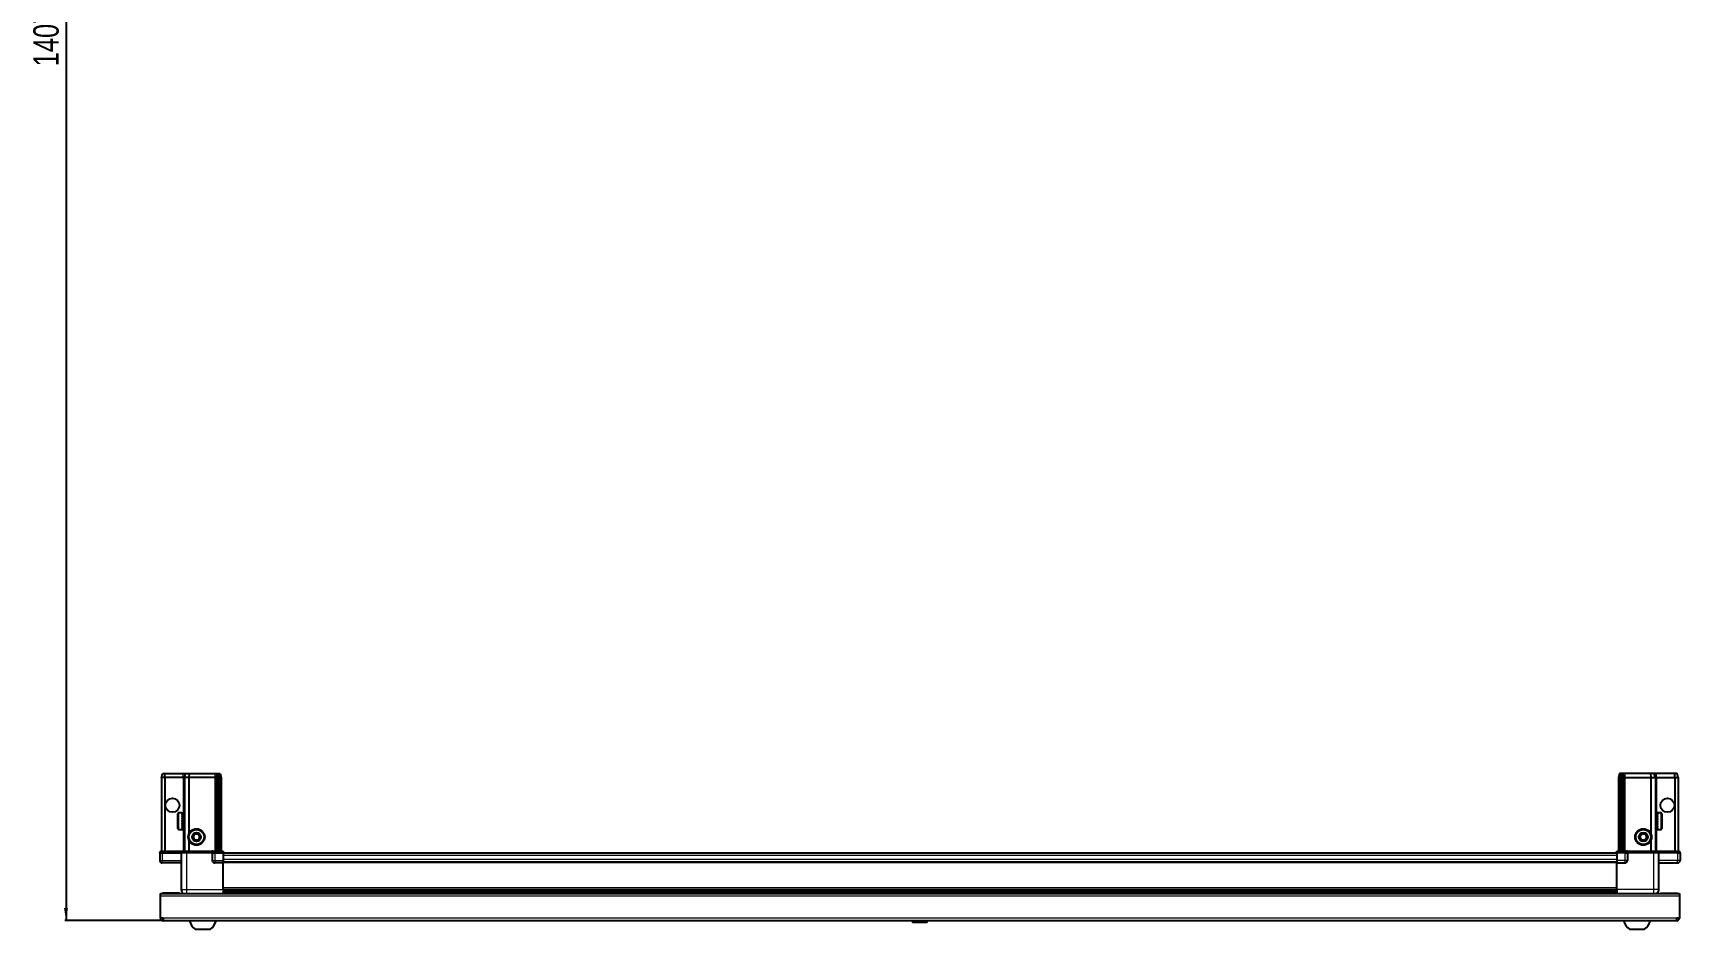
# Model space of a CAD drawing. Header units: millimetres. Extents: x 1319 to 5624, y -838 to 1781.
# Drawn here: x 1375 to 2675, y -838 to -131 of the extents above; entities that cross this region are included whole.
import ezdxf

# ---------------------------------------------------------------- set-up
doc = ezdxf.new("R2010")
doc.units = ezdxf.units.MM
doc.layers.add('FORMAT', color=7, linetype='Continuous')
doc.styles.add('SLDTEXTSTYLE0', font='TXT', dxfattribs={"width": 0.75})
doc.dimstyles.new('SLDDIMSTYLE0', dxfattribs={"dimtxt": 20, "dimasz": 10, "dimexe": 0, "dimexo": 0.0625, "dimgap": 5, "dimtad": 2, "dimdec": 1, "dimrnd": 1e-09, "dimzin": 12, "dimdsep": 46, "dimtxsty": 'SLDTEXTSTYLE0', "dimsah": 1, "dimcen": 0.09, "dimadec": 0, "dimazin": 3, "dimtfac": 1, "dimtofl": 0, "dimtmove": 0, "dimatfit": 3, "dimfxl": 0, "dimfrac": 2, "dimtolj": 1, "dimtzin": 12, "dimarcsym": 0})

# ---------------------------------------------------------------- blocks, each defined once
blk = doc.blocks.new('_D_9')
at = {"layer": 'FORMAT'}
for p, q in [((2068.9, 575.4), (1399.7, 575.4)), ((1400.7, 575.4), (1400.7, -831.6)), ((1477.2, -831.6), (1399.7, -831.6))]:
    blk.add_line(p, q, dxfattribs=at)
for points in [[(1400.7, 575.4), (1399.1, 565.4), (1402.2, 565.4)], [(1400.7, -831.6), (1402.2, -821.6), (1399.1, -821.6)]]:
    blk.add_solid(points, dxfattribs=at)
at = {"layer": 'FORMAT', "insert": (1374.9, -157.7), "char_height": 20, "attachment_point": 1, "rotation": 90, "style": 'SLDTEXTSTYLE0'}
blk.add_mtext('1407', dxfattribs=at)

msp = doc.modelspace()

# ---------------------------------------------------------------- linework, layer by layer
at = {"color": 7, "linetype": 'Continuous', "lineweight": 25}
for p, q in [((1476.16, -718.62), (1476.96, -715.62)), ((1476.16, -718.62), (1476.16, -776.92)), ((1478.66, -718.62), (1476.16, -718.62)), ((1476.96, -715.62), (1478.81, -715.62)), ((1478.66, -718.62), (1478.81, -715.62)), ((1478.66, -718.62), (1478.66, -776.92)), ((1493.16, -718.62), (1478.66, -718.62)), ((1478.81, -715.62), (1493.16, -715.62)), ((1493.16, -715.62), (1494.96, -715.62)), ((1494.16, -718.62), (1493.16, -718.62)), ((1494.16, -718.62), (1494.96, -715.62)), ((1494.16, -718.62), (1494.16, -776.92)), ((1497.66, -718.62), (1494.16, -718.62)), ((1494.96, -715.62), (1497.99, -715.62)), ((1497.99, -715.62), (1497.66, -718.62)), ((1497.66, -718.62), (1497.66, -763.12)), ((1518.16, -718.62), (1497.66, -718.62)), ((1497.99, -715.62), (1518.16, -715.62)), ((1518.16, -715.62), (1519.96, -715.62)), ((1519.16, -718.62), (1518.16, -718.62)), ((1519.96, -715.62), (1519.16, -718.62)), ((1519.16, -718.62), (1519.16, -776.92)), ((1520.16, -718.62), (1519.16, -718.62)), ((1519.96, -715.62), (1520.7, -715.62)), ((1520.7, -715.62), (1520.16, -718.62)), ((1520.16, -718.62), (1520.16, -776.92)), ((1521.66, -718.62), (1520.16, -718.62)), ((1520.7, -715.62), (1521.2, -715.62)), ((1521.2, -715.62), (1521.66, -718.62)), ((1521.2, -715.62), (1522.35, -715.62)), ((1521.66, -718.62), (1521.66, -776.92)), ((1523.16, -718.62), (1521.66, -718.62)), ((1522.35, -715.62), (1523.16, -718.62)), ((1523.16, -718.62), (1523.16, -776.92)), ((2626.96, -715.62), (2626.16, -718.62)), ((2626.16, -718.62), (2627.66, -718.62)), ((2626.16, -718.62), (2626.16, -776.92)), ((2628.11, -715.62), (2626.96, -715.62)), ((2628.11, -715.62), (2627.66, -718.62)), ((2627.66, -718.62), (2627.66, -776.92)), ((2627.66, -718.62), (2629.16, -718.62)), ((2628.61, -715.62), (2628.11, -715.62)), ((2628.61, -715.62), (2629.16, -718.62)), ((2629.35, -715.62), (2628.61, -715.62)), ((2629.16, -718.62), (2629.16, -776.92)), ((2629.16, -718.62), (2630.16, -718.62)), ((2629.35, -715.62), (2630.16, -718.62)), ((2631.16, -715.62), (2629.35, -715.62)), ((2630.16, -718.62), (2630.16, -776.92)), ((2630.16, -718.62), (2631.16, -718.62)), ((2651.32, -715.62), (2631.16, -715.62)), ((2631.16, -718.62), (2651.66, -718.62)), ((2651.32, -715.62), (2651.66, -718.62)), ((2654.35, -715.62), (2651.32, -715.62)), ((2651.66, -718.62), (2651.66, -763.12)), ((2651.66, -718.62), (2655.16, -718.62)), ((2655.16, -718.62), (2654.35, -715.62)), ((2656.16, -715.62), (2654.35, -715.62)), ((2655.16, -718.62), (2655.16, -776.92)), ((2655.16, -718.62), (2656.16, -718.62)), ((2670.5, -715.62), (2656.16, -715.62)), ((2656.16, -718.62), (2670.66, -718.62)), ((2670.66, -718.62), (2670.5, -715.62)), ((2672.35, -715.62), (2670.5, -715.62)), ((2670.66, -718.62), (2670.66, -776.92)), ((2670.66, -718.62), (2673.16, -718.62)), ((2673.16, -718.62), (2672.35, -715.62)), ((2673.16, -718.62), (2673.16, -776.92)), ((1488.96, -758.82), (1488.96, -747.42)), ((1492.16, -746.62), (1489.76, -746.62)), ((1492.16, -746.62), (1492.16, -746.63)), ((1492.16, -746.63), (1492.66, -746.63)), ((1492.16, -746.81), (1492.66, -746.81)), ((1492.16, -746.81), (1492.16, -747.03)), ((1492.16, -747.03), (1492.66, -747.03)), ((1492.16, -747.61), (1492.66, -747.61)), ((1492.16, -747.61), (1492.16, -748.03)), ((1492.16, -748.03), (1492.66, -748.03)), ((1492.16, -748.94), (1492.66, -748.94)), ((1492.16, -748.94), (1492.16, -749.53)), ((1492.16, -749.53), (1492.66, -749.53)), ((1492.16, -750.68), (1492.66, -750.68)), ((1492.16, -750.68), (1492.16, -751.38)), ((1492.16, -751.38), (1492.66, -751.38)), ((1492.16, -752.67), (1492.66, -752.67)), ((1492.16, -752.67), (1492.16, -753.4)), ((1492.16, -752.81), (1492.66, -752.81)), ((1492.16, -753.31), (1492.66, -753.31)), ((1492.16, -753.4), (1492.66, -753.4)), ((1492.66, -746.81), (1492.66, -746.63)), ((1492.66, -747.03), (1492.66, -746.81)), ((1492.66, -747.61), (1492.66, -747.03)), ((1492.66, -748.03), (1492.66, -747.61)), ((1492.66, -748.94), (1492.66, -748.03)), ((1492.76, -748.72), (1492.66, -748.72)), ((1492.66, -749.53), (1492.66, -748.94)), ((1492.66, -750.68), (1492.66, -749.53)), ((1492.66, -751.38), (1492.66, -750.68)), ((1492.66, -752.67), (1492.66, -751.38)), ((1492.66, -752.81), (1492.66, -752.67)), ((1492.66, -753.4), (1492.66, -753.31)), ((1492.66, -754.69), (1492.66, -753.4)), ((1492.76, -757.52), (1492.76, -748.72)), ((1493.64, -749.81), (1493.16, -749.12)), ((1493.16, -757.12), (1493.16, -749.12)), ((1494.12, -749.12), (1493.64, -749.81)), ((1493.64, -756.43), (1493.64, -749.81)), ((1494.16, -749.12), (1494.12, -749.12)), ((1494.12, -757.12), (1494.12, -749.12)), ((2655.19, -749.12), (2655.16, -749.12)), ((2655.67, -749.81), (2655.19, -749.12)), ((2655.19, -749.12), (2655.19, -757.12)), ((2656.16, -749.12), (2655.67, -749.81)), ((2655.67, -749.81), (2655.67, -756.43)), ((2656.16, -749.12), (2656.16, -757.12)), ((2656.66, -748.72), (2656.56, -748.72)), ((2656.56, -748.72), (2656.56, -757.52)), ((2659.56, -746.62), (2656.66, -746.62)), ((2657.16, -746.62), (2656.66, -746.62)), ((2656.66, -746.62), (2656.66, -746.67)), ((2656.66, -746.67), (2656.66, -746.95)), ((2657.16, -746.67), (2656.66, -746.67)), ((2657.16, -746.95), (2656.66, -746.95)), ((2656.66, -746.95), (2656.66, -747.23)), ((2657.16, -747.23), (2656.66, -747.23)), ((2656.66, -747.23), (2656.66, -747.89)), ((2657.16, -747.89), (2656.66, -747.89)), ((2656.66, -747.89), (2656.66, -748.36)), ((2656.66, -748.36), (2656.66, -749.34)), ((2657.16, -748.36), (2656.66, -748.36)), ((2657.16, -749.34), (2656.66, -749.34)), ((2656.66, -749.34), (2656.66, -749.96)), ((2656.66, -749.96), (2656.66, -751.16)), ((2657.16, -749.96), (2656.66, -749.96)), ((2657.16, -751.16), (2656.66, -751.16)), ((2656.66, -751.16), (2656.66, -751.79)), ((2657.16, -751.79), (2656.66, -751.79)), ((2656.66, -751.87), (2656.66, -753.17)), ((2657.16, -751.87), (2656.66, -751.87)), ((2657.16, -753.17), (2656.66, -753.17)), ((2657.16, -753.65), (2656.66, -753.65)), ((2656.66, -753.65), (2656.66, -753.91)), ((2656.66, -753.91), (2656.66, -755.17)), ((2657.16, -753.91), (2656.66, -753.91)), ((2657.16, -746.67), (2657.16, -746.62)), ((2657.16, -747.23), (2657.16, -746.95)), ((2657.16, -748.36), (2657.16, -747.89)), ((2657.16, -749.96), (2657.16, -749.34)), ((2657.16, -751.87), (2657.16, -751.16)), ((2657.16, -753.91), (2657.16, -753.17)), ((2660.36, -747.42), (2660.36, -758.82)), ((1489.76, -759.62), (1492.16, -759.62)), ((1492.16, -754.69), (1492.66, -754.69)), ((1492.16, -754.69), (1492.16, -755.4)), ((1492.16, -755.4), (1492.66, -755.4)), ((1492.16, -756.56), (1492.66, -756.56)), ((1492.16, -756.56), (1492.16, -757.17)), ((1492.16, -757.17), (1492.66, -757.17)), ((1492.16, -758.1), (1492.66, -758.1)), ((1492.16, -758.1), (1492.16, -758.54)), ((1492.16, -758.54), (1492.66, -758.54)), ((1492.16, -759.15), (1492.66, -759.15)), ((1492.16, -759.15), (1492.16, -759.38)), ((1492.16, -759.38), (1492.66, -759.38)), ((1492.16, -759.6), (1492.66, -759.6)), ((1492.16, -759.6), (1492.16, -759.62)), ((1492.16, -759.61), (1492.66, -759.61)), ((1492.66, -755.4), (1492.66, -754.69)), ((1492.66, -756.56), (1492.66, -755.4)), ((1492.66, -757.17), (1492.66, -756.56)), ((1492.66, -758.1), (1492.66, -757.17)), ((1492.66, -757.52), (1492.76, -757.52)), ((1492.66, -758.54), (1492.66, -758.1)), ((1492.66, -759.15), (1492.66, -758.54)), ((1492.66, -759.38), (1492.66, -759.15)), ((1492.66, -759.6), (1492.66, -759.38)), ((1492.66, -759.61), (1492.66, -759.6)), ((1493.16, -757.12), (1493.64, -756.43)), ((1493.64, -756.43), (1494.12, -757.12)), ((1494.12, -757.12), (1494.16, -757.12)), ((2655.16, -757.12), (2655.19, -757.12)), ((2655.19, -757.12), (2655.67, -756.43)), ((2655.67, -756.43), (2656.16, -757.12)), ((2656.56, -757.52), (2656.66, -757.52)), ((2657.16, -755.17), (2656.66, -755.17)), ((2656.66, -755.17), (2656.66, -755.86)), ((2656.66, -755.86), (2656.66, -756.98)), ((2657.16, -755.86), (2656.66, -755.86)), ((2657.16, -756.98), (2656.66, -756.98)), ((2656.66, -756.98), (2656.66, -757.55)), ((2656.66, -757.55), (2656.66, -758.41)), ((2657.16, -757.55), (2656.66, -757.55)), ((2657.16, -758.41), (2656.66, -758.41)), ((2656.66, -758.41), (2656.66, -758.8)), ((2656.66, -758.8), (2656.66, -759.32)), ((2657.16, -758.8), (2656.66, -758.8)), ((2657.16, -759.32), (2656.66, -759.32)), ((2656.66, -759.32), (2656.66, -759.5)), ((2656.66, -759.5), (2656.66, -759.62)), ((2657.16, -759.5), (2656.66, -759.5)), ((2656.66, -759.62), (2659.56, -759.62)), ((2657.16, -755.86), (2657.16, -755.17)), ((2657.16, -757.55), (2657.16, -756.98)), ((2657.16, -758.8), (2657.16, -758.41)), ((2657.16, -759.5), (2657.16, -759.32)), ((1475.16, -776.92), (1474.66, -777.79)), ((1474.66, -778.12), (1474.66, -777.79)), ((1474.66, -778.12), (1476.66, -778.12)), ((1474.66, -778.12), (1474.66, -784.12)), ((1476.66, -776.92), (1475.16, -776.92)), ((1476.66, -776.92), (1491.46, -776.92)), ((1491.46, -778.12), (1476.66, -778.12)), ((1476.66, -778.12), (1491.46, -778.12)), ((1491.46, -776.92), (1491.66, -776.92)), ((1491.66, -778.12), (1491.46, -778.12)), ((1491.66, -778.12), (1491.66, -776.92)), ((1491.66, -776.92), (1495.66, -776.92)), ((1495.66, -778.12), (1491.66, -778.12)), ((1491.66, -778.12), (1491.66, -807.12)), ((1495.66, -776.92), (1515.96, -776.92)), ((1515.96, -778.12), (1495.66, -778.12)), ((1497.66, -768.12), (1497.66, -776.92)), ((1515.96, -776.92), (1516.16, -776.92)), ((1516.16, -778.12), (1515.96, -778.12)), ((1516.16, -778.12), (1516.16, -776.92)), ((1516.83, -776.92), (1516.16, -776.92)), ((1516.16, -778.12), (1518.16, -778.12)), ((1516.16, -778.12), (1516.16, -784.12)), ((1516.83, -776.92), (1524.66, -776.92)), ((1524.66, -777.79), (1518.16, -777.79)), ((1524.66, -778.12), (1518.16, -778.12)), ((1518.16, -778.12), (1524.66, -778.12)), ((1524.66, -776.92), (1524.66, -777.79)), ((1524.66, -777.79), (1524.66, -777.79)), ((1524.66, -778.12), (1524.66, -777.79)), ((1524.66, -778.12), (1524.66, -778.12)), ((1524.66, -778.12), (1524.66, -784.12)), ((2624.66, -778.27), (1524.66, -778.27)), ((2624.66, -777.79), (2624.66, -776.92)), ((2624.66, -776.92), (2632.48, -776.92)), ((2624.66, -778.12), (2624.66, -777.79)), ((2631.16, -777.79), (2624.66, -777.79)), ((2631.16, -778.12), (2624.66, -778.12)), ((2624.66, -778.12), (2624.66, -784.12)), ((2631.16, -778.12), (2633.16, -778.12)), ((2633.16, -778.12), (2631.16, -778.12)), ((2633.16, -776.92), (2632.48, -776.92)), ((2633.16, -778.12), (2633.16, -776.92)), ((2633.16, -776.92), (2633.36, -776.92)), ((2633.36, -778.12), (2633.16, -778.12)), ((2633.16, -778.12), (2633.16, -784.12)), ((2633.36, -776.92), (2653.66, -776.92)), ((2653.66, -778.12), (2633.36, -778.12)), ((2651.66, -768.12), (2651.66, -776.92)), ((2653.66, -776.92), (2657.66, -776.92)), ((2657.66, -778.12), (2653.66, -778.12)), ((2657.66, -778.12), (2657.66, -776.92)), ((2657.66, -776.92), (2657.86, -776.92)), ((2657.86, -778.12), (2657.66, -778.12)), ((2657.66, -778.12), (2657.66, -807.12)), ((2657.86, -776.92), (2672.66, -776.92)), ((2672.66, -778.12), (2657.86, -778.12)), ((2674.16, -776.92), (2672.66, -776.92)), ((2672.66, -778.12), (2674.66, -778.12)), ((2674.66, -777.79), (2674.16, -776.92)), ((2674.66, -777.79), (2674.16, -776.92)), ((2674.66, -778.12), (2674.66, -777.79)), ((2674.66, -778.12), (2674.66, -777.79)), ((2674.66, -778.12), (2674.66, -778.12)), ((2674.66, -778.12), (2674.66, -784.12)), ((1491.66, -786.12), (1476.66, -786.12)), ((1524.66, -786.12), (1518.16, -786.12)), ((1524.66, -784.12), (1524.66, -786.12)), ((2624.66, -785.47), (1524.66, -785.47)), ((1524.66, -807.12), (1524.66, -786.12)), ((2624.66, -784.12), (2624.66, -786.12)), ((2624.66, -786.12), (2631.16, -786.12)), ((2624.66, -807.12), (2624.66, -786.12)), ((2657.66, -786.12), (2672.66, -786.12)), ((1475.16, -810.12), (2674.16, -810.12)), ((1475.16, -812.22), (1475.16, -810.12)), ((1475.16, -829.52), (1475.16, -812.22)), ((1490.16, -810.02), (1477.26, -810.02)), ((1490.16, -810.02), (1490.16, -810.12)), ((1524.66, -808.14), (2624.66, -808.14)), ((1524.66, -808.18), (2624.66, -808.18)), ((1548.53, -809.97), (1524.66, -809.97)), ((1543.16, -810.12), (1543.16, -809.97)), ((1543.2, -810.12), (1543.2, -809.97)), ((1543.47, -810.12), (1543.47, -809.97)), ((1543.73, -810.12), (1543.73, -809.97)), ((1544.38, -810.12), (1544.38, -809.97)), ((1544.84, -810.12), (1544.84, -809.97)), ((1545.81, -810.12), (1545.81, -809.97)), ((1546.43, -810.12), (1546.43, -809.97)), ((1547.62, -810.12), (1547.62, -809.97)), ((1548.28, -810.12), (1548.28, -809.97)), ((1548.33, -810.12), (1548.33, -809.97)), ((1549.62, -809.97), (1548.53, -809.97)), ((1550.35, -809.97), (1549.62, -809.97)), ((1549.62, -810.12), (1549.62, -809.97)), ((1549.62, -809.97), (1549.62, -809.97)), ((1549.63, -810.12), (1549.63, -809.97)), ((1550.13, -810.12), (1550.13, -809.97)), ((1550.36, -809.97), (1550.35, -809.97)), ((1550.36, -810.12), (1550.36, -809.97)), ((1550.78, -809.97), (1550.36, -809.97)), ((2598.53, -809.97), (1550.78, -809.97)), ((1551.63, -810.12), (1551.63, -809.97)), ((1552.32, -810.12), (1552.32, -809.97)), ((1553.45, -810.12), (1553.45, -809.97)), ((1554.02, -810.12), (1554.02, -809.97)), ((1554.9, -810.12), (1554.9, -809.97)), ((1555.3, -810.12), (1555.3, -809.97)), ((1555.83, -810.12), (1555.83, -809.97)), ((1556.02, -810.12), (1556.02, -809.97)), ((1556.16, -810.12), (1556.16, -809.97)), ((2593.16, -810.12), (2593.16, -809.97)), ((2593.33, -810.12), (2593.33, -809.97)), ((2593.54, -810.12), (2593.54, -809.97)), ((2594.1, -810.12), (2594.1, -809.97)), ((2594.52, -810.12), (2594.52, -809.97)), ((2595.42, -810.12), (2595.42, -809.97)), ((2596, -810.12), (2596, -809.97)), ((2597.15, -810.12), (2597.15, -809.97)), ((2597.84, -810.12), (2597.84, -809.97)), ((2599.12, -809.97), (2598.53, -809.97)), ((2599.12, -810.12), (2599.12, -809.97)), ((2599.13, -809.97), (2599.12, -809.97)), ((2599.86, -809.97), (2599.13, -809.97)), ((2599.29, -810.12), (2599.29, -809.97)), ((2599.79, -810.12), (2599.79, -809.97)), ((2599.86, -810.12), (2599.86, -809.97)), ((2600.78, -809.97), (2599.86, -809.97)), ((2599.86, -809.97), (2599.86, -809.97)), ((2624.66, -809.97), (2600.78, -809.97)), ((2601.15, -810.12), (2601.15, -809.97)), ((2601.86, -810.12), (2601.86, -809.97)), ((2603.03, -810.12), (2603.03, -809.97)), ((2603.64, -810.12), (2603.64, -809.97)), ((2604.58, -810.12), (2604.58, -809.97)), ((2605.03, -810.12), (2605.03, -809.97)), ((2605.65, -810.12), (2605.65, -809.97)), ((2605.9, -810.12), (2605.9, -809.97)), ((2606.14, -810.12), (2606.14, -809.97)), ((2606.15, -810.12), (2606.15, -809.97)), ((2659.16, -810.02), (2659.16, -810.12)), ((2659.16, -810.02), (2672.06, -810.02)), ((2674.16, -810.12), (2674.16, -812.22)), ((2674.16, -812.22), (2674.16, -829.52)), ((1477.26, -829.52), (1475.16, -829.52)), ((1477.26, -829.52), (1477.26, -831.62)), ((2672.06, -831.62), (1477.26, -831.62)), ((2069.86, -831.62), (2068.87, -832.6)), ((2080.44, -832.6), (2079.46, -831.62)), ((2674.16, -829.52), (2672.06, -829.52)), ((2672.06, -831.62), (2672.06, -829.52)), ((1502.66, -838.22), (1514.66, -838.22)), ((2068.87, -832.6), (2068.87, -833.12)), ((2080.44, -832.6), (2068.87, -832.6)), ((2080.44, -833.12), (2068.87, -833.12)), ((2080.44, -833.12), (2080.44, -832.6)), ((2634.66, -838.22), (2646.66, -838.22))]:
    msp.add_line(p, q, dxfattribs=at)
at = {"color": 8, "linetype": 'Continuous', "lineweight": 18}
for p, q in [((1493.16, -718.62), (1493.16, -715.62)), ((1493.16, -718.62), (1493.16, -749.12)), ((1518.16, -715.62), (1518.16, -718.62)), ((1518.16, -718.62), (1518.16, -776.92)), ((2631.16, -715.62), (2631.16, -718.62)), ((2631.16, -718.62), (2631.16, -776.92)), ((2656.16, -718.62), (2656.16, -715.62)), ((2656.16, -718.62), (2656.16, -749.12)), ((1489.76, -759.62), (1489.76, -746.62)), ((2659.56, -746.62), (2659.56, -759.62)), ((1493.16, -757.12), (1493.16, -776.92)), ((2656.16, -757.12), (2656.16, -776.92)), ((1476.66, -778.12), (1476.66, -776.92)), ((1476.66, -778.12), (1476.66, -784.12)), ((1491.46, -778.12), (1491.46, -776.92)), ((1495.66, -778.12), (1495.66, -776.92)), ((1495.66, -778.12), (1495.66, -807.12)), ((1515.96, -778.12), (1515.96, -776.92)), ((1518.16, -778.12), (1518.16, -777.79)), ((1518.16, -778.12), (1518.16, -784.12)), ((1524.66, -778.12), (1524.66, -777.79)), ((2631.16, -778.12), (2631.16, -777.79)), ((2631.16, -778.12), (2631.16, -784.12)), ((2633.36, -776.92), (2633.36, -778.12)), ((2653.66, -778.12), (2653.66, -776.92)), ((2653.66, -778.12), (2653.66, -807.12)), ((2657.86, -776.92), (2657.86, -778.12)), ((2672.66, -778.12), (2672.66, -776.92)), ((2672.66, -778.12), (2672.66, -784.12)), ((1474.66, -784.12), (1476.66, -784.12)), ((1476.66, -784.12), (1491.66, -784.12)), ((1476.66, -786.12), (1476.66, -784.12)), ((1516.16, -784.12), (1518.16, -784.12)), ((1518.16, -784.12), (1524.66, -784.12)), ((1518.16, -784.12), (1518.16, -786.12)), ((2624.66, -780.27), (1524.66, -780.27)), ((2624.66, -783.47), (1524.66, -783.47)), ((2624.66, -786.12), (1524.66, -786.12)), ((2631.16, -784.12), (2624.66, -784.12)), ((2633.16, -784.12), (2631.16, -784.12)), ((2631.16, -784.12), (2631.16, -786.12)), ((2672.66, -784.12), (2657.66, -784.12)), ((2674.66, -784.12), (2672.66, -784.12)), ((2672.66, -786.12), (2672.66, -784.12)), ((1524.66, -805.52), (2624.66, -805.52)), ((2674.16, -812.22), (1475.16, -812.22)), ((1477.26, -810.12), (1477.26, -810.02)), ((1495.66, -807.12), (1524.66, -807.12)), ((2624.66, -806.94), (1524.66, -806.94)), ((1524.66, -809.38), (2624.66, -809.38)), ((2653.66, -807.12), (2624.66, -807.12)), ((2672.06, -810.12), (2672.06, -810.02)), ((2672.06, -829.52), (1477.26, -829.52))]:
    msp.add_line(p, q, dxfattribs=at)
at = {"color": 7, "linetype": 'Continuous', "lineweight": 25, "flags": 128}
for points in [[(1477.26, -810.02), (1476.85, -810.06), (1476.62, -810.12)], [(2672.7, -810.12), (2672.47, -810.06), (2672.06, -810.02)]]:
    msp.add_lwpolyline(points, dxfattribs=at)
at = {"color": 7, "linetype": 'Continuous', "lineweight": 25}
for centre, radius in [((1484.66, -740.62), 5.5), ((2664.66, -740.62), 5.5), ((1503.66, -765.62), 6.5), ((1503.66, -765.62), 3.46), ((2645.66, -765.62), 6.5), ((2645.66, -765.62), 3.46)]:
    msp.add_circle(centre, radius, dxfattribs=at)
at = {"color": 8, "linetype": 'Continuous', "lineweight": 18}
for centre in [(1503.66, -765.62), (2645.66, -765.62)]:
    msp.add_circle(centre, 5.7, dxfattribs=at)
at = {"color": 7, "linetype": 'Continuous', "lineweight": 25}
for centre, radius, start, end in [((1489.76, -747.42), 0.8, 90, 180), ((1493.16, -748.72), 0.4, 180, 270), ((2656.16, -748.72), 0.4, 270, 360), ((2659.56, -747.42), 0.8, 0, 90), ((1489.76, -758.82), 0.8, 180, 270), ((1493.16, -757.52), 0.4, 90, 180), ((1503.66, -765.62), 2.5, 147.37605, 207.37605), ((1503.66, -765.62), 2.5, 207.37605, 267.37605), ((1503.66, -765.62), 2.5, 87.37605, 147.37605), ((1503.66, -765.62), 2.5, 267.37605, 327.37605), ((1503.66, -765.62), 2.5, 27.37605, 87.37605), ((1503.66, -765.62), 2.5, 327.37605, 27.37605), ((2645.66, -765.62), 2.5, 134.67671, 194.67671), ((2645.66, -765.62), 2.5, 194.67671, 254.67671), ((2645.66, -765.62), 2.5, 74.67671, 134.67671), ((2645.66, -765.62), 2.5, 14.67671, 74.67671), ((2645.66, -765.62), 2.5, 314.67671, 14.67671), ((2656.16, -757.52), 0.4, 0, 90), ((2659.56, -758.82), 0.8, 270, 360), ((2645.66, -765.62), 2.5, 254.67671, 314.67671), ((1476.66, -784.12), 2, 180, 270), ((1518.16, -784.12), 2, 180, 270), ((2631.16, -784.12), 2, 270, 0), ((2672.66, -784.12), 2, 270, 0), ((1477.26, -829.52), 2.1, 180, 270), ((1477.26, -829.52), 0.6, 180, 270), ((1509.68, -828.6), 11.91, 194.70035, 233.8734), ((1507.63, -828.6), 11.91, 306.1266, 345.29965), ((2641.68, -828.6), 11.91, 194.70035, 233.8734), ((2639.63, -828.6), 11.91, 306.1266, 345.29965), ((2672.06, -829.52), 2.1, 270, 360), ((2672.06, -829.52), 0.6, 270, 0)]:
    msp.add_arc(centre, radius, start, end, dxfattribs=at)
for centre, start_param, end_param in [((1518.16, -774.32), 2.4188584, 3.1415927), ((2631.16, -774.32), 3.1415927, 3.8643269)]:
    msp.add_ellipse(centre, major_axis=(0, 3.46), ratio=0.5773503, start_param=start_param, end_param=end_param, dxfattribs=at)
for points, knots in [([(1500.77, -765.49), (1501.05, -765.05), (1501.57, -764.24), (1502.09, -763.43), (1502.33, -763.06)], [0, 0, 0, 0, 0.5346859, 1, 1, 1, 1]), ([(1502.1, -768.05), (1502.04, -767.94), (1501.77, -767.41), (1501.31, -766.52), (1500.93, -765.79), (1500.77, -765.49)], [0, 0, 0, 0, 0.1331247, 0.6370994, 1, 1, 1, 1]), ([(1502.33, -763.06), (1502.85, -763.08), (1503.81, -763.12), (1504.77, -763.17), (1505.21, -763.19)], [0, 0, 0, 0, 0.5346859, 1, 1, 1, 1]), ([(1506.54, -765.75), (1506.26, -766.19), (1505.74, -767), (1505.23, -767.81), (1504.98, -768.18)], [0, 0, 0, 0, 0.53468586, 1, 1, 1, 1]), ([(1505.21, -763.19), (1505.37, -763.49), (1505.75, -764.23), (1506.21, -765.11), (1506.48, -765.64), (1506.54, -765.75)], [0, 0, 0, 0, 0.3629006, 0.8668753, 1, 1, 1, 1]), ([(2642.87, -764.86), (2643.24, -764.49), (2643.93, -763.82), (2644.61, -763.14), (2644.93, -762.83)], [0, 0, 0, 0, 0.5346859, 1, 1, 1, 1]), ([(2643.6, -767.65), (2643.52, -767.32), (2643.31, -766.52), (2643.06, -765.56), (2642.9, -764.98), (2642.87, -764.86)], [0, 0, 0, 0, 0.3629006, 0.8668753, 1, 1, 1, 1]), ([(2644.93, -762.83), (2645.42, -762.96), (2646.35, -763.22), (2647.28, -763.47), (2647.71, -763.59)], [0, 0, 0, 0, 0.5346859, 1, 1, 1, 1]), ([(2648.44, -766.38), (2648.07, -766.74), (2647.39, -767.42), (2646.71, -768.1), (2646.39, -768.41)], [0, 0, 0, 0, 0.5346859, 1, 1, 1, 1]), ([(2647.71, -763.59), (2647.74, -763.71), (2647.89, -764.29), (2648.15, -765.25), (2648.35, -766.05), (2648.44, -766.38)], [0, 0, 0, 0, 0.13312467, 0.63709944, 1, 1, 1, 1]), ([(1504.98, -768.18), (1504.47, -768.16), (1503.51, -768.11), (1502.55, -768.07), (1502.1, -768.05)], [0, 0, 0, 0, 0.5346859, 1, 1, 1, 1]), ([(2646.39, -768.41), (2645.89, -768.28), (2644.96, -768.02), (2644.04, -767.77), (2643.6, -767.65)], [0, 0, 0, 0, 0.5346859, 1, 1, 1, 1]), ([(1491.66, -807.12), (1491.7, -807.56), (1491.78, -808.24), (1492.21, -809.05), (1492.67, -809.61), (1493.07, -809.97), (1493.33, -810.1), (1493.38, -810.12)], [0, 0, 0, 0, 0.3630185, 0.5584377, 0.7580039, 0.9575702, 1, 1, 1, 1]), ([(1524.66, -807.12), (1524.66, -807.51), (1524.66, -808.31), (1524.66, -809.32), (1524.66, -809.95), (1524.66, -810.11), (1524.66, -810.12)], [0, 0, 0, 0, 0.3255201, 0.6510403, 0.9765604, 1, 1, 1, 1]), ([(2624.66, -807.12), (2624.66, -807.51), (2624.66, -808.31), (2624.66, -809.32), (2624.66, -809.95), (2624.66, -810.11), (2624.66, -810.12)], [0, 0, 0, 0, 0.3255201, 0.6510403, 0.9765604, 1, 1, 1, 1]), ([(2657.66, -807.12), (2657.61, -807.56), (2657.54, -808.24), (2657.1, -809.05), (2656.65, -809.61), (2656.24, -809.97), (2655.98, -810.1), (2655.94, -810.12)], [0, 0, 0, 0, 0.3630185, 0.5584377, 0.7580039, 0.9575702, 1, 1, 1, 1])]:
    msp.add_open_spline(points, degree=3, knots=knots, dxfattribs=at)
at = {"color": 8, "linetype": 'Continuous', "lineweight": 18}
for points in [[(1491.66, -807.12), (1491.72, -807.12), (1491.84, -807.12), (1492.76, -807.12), (1494.08, -807.12), (1495.13, -807.12), (1495.66, -807.12)], [(2657.66, -807.12), (2657.6, -807.12), (2657.48, -807.12), (2656.55, -807.12), (2655.23, -807.12), (2654.18, -807.12), (2653.66, -807.12)]]:
    msp.add_open_spline(points, degree=3, dxfattribs=at)
for points in [[(1495.66, -807.12), (1495.66, -807.56), (1495.66, -808.24), (1495.66, -809.05), (1495.66, -809.61), (1495.66, -809.97), (1495.66, -810.1), (1495.66, -810.12)], [(2653.66, -807.12), (2653.66, -807.56), (2653.66, -808.24), (2653.66, -809.05), (2653.66, -809.61), (2653.66, -809.97), (2653.66, -810.1), (2653.66, -810.12)]]:
    msp.add_open_spline(points, degree=3, knots=[0, 0, 0, 0, 0.3630185, 0.5584377, 0.7580039, 0.9575702, 1, 1, 1, 1], dxfattribs=at)

# ---------------------------------------------------------------- dimensions: what is measured, and where the dimension line sits
at = {"layer": 'FORMAT'}
dim = msp.add_linear_dim(base=(1400.66, -831.62), p1=(2068.87, 575.38), p2=(1477.26, -831.62), angle=90, dimstyle='SLDDIMSTYLE0', dxfattribs=at)
dim.commit()
dim.dimension.update_dxf_attribs({"geometry": '_D_9', "text_midpoint": (1400.66, -128.12), "dimtype": 160})

doc.saveas('drawing.dxf')
